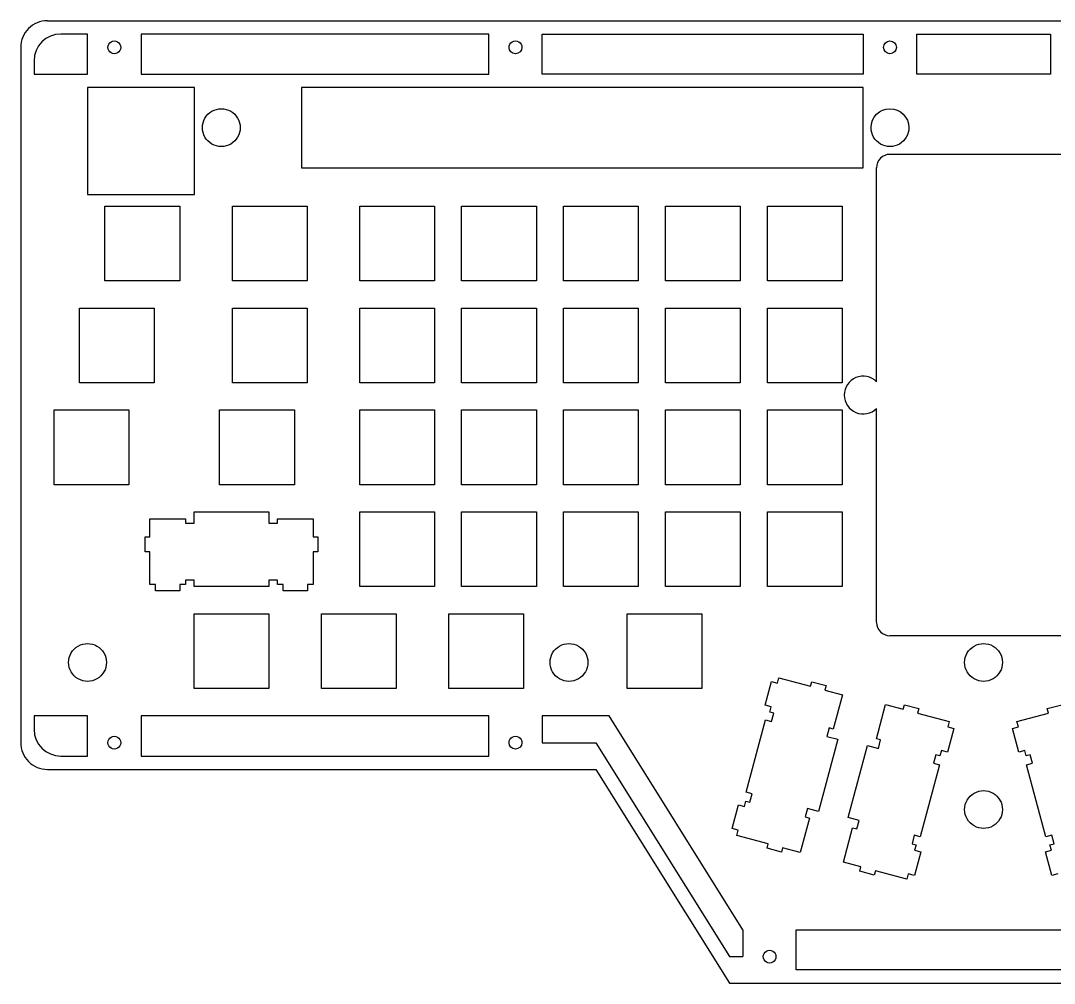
# Model space of a CAD drawing. Extents: x 22 to 393, y -202 to -22.
# Drawn here: x 22.5 to 215.7, y -202.1 to -22.1 of the extents above; entities that cross this region are included whole.
import ezdxf

# ---------------------------------------------------------------- set-up
doc = ezdxf.new("R2010")
doc.units = 0
doc.layers.get('0').update_dxf_attribs({"linetype": 'CONTINUOUS'})

msp = doc.modelspace()

# ---------------------------------------------------------------- linework, layer by layer
at = {"color": 7}
for points in [[(27.49804, -22.147459), (387.49986, -22.147459)], [(34.99866, -24.646819), (29.99994, -24.646819)], [(34.99866, -32.147439), (34.99866, -24.646819)], [(109.99978, -24.646819), (44.99864, -24.646819)], [(44.99864, -24.646819), (44.99864, -32.147439)], [(109.99978, -32.147439), (109.99978, -24.646819)], [(119.99976, -24.646819), (179.99964, -24.646819)], [(119.99976, -32.147439), (119.99976, -24.646819)], [(179.99964, -24.646819), (179.99964, -32.147439)], [(189.99962, -24.646819), (214.9983, -24.646819)], [(189.99962, -32.147439), (189.99962, -24.646819)], [(214.9983, -24.646819), (214.9983, -32.147439)], [(22.49932, -27.148719), (22.49932, -157.148459)], [(24.99868, -29.648079), (24.99868, -32.147439)], [(24.99868, -32.147439), (34.99866, -32.147439)], [(44.99864, -32.147439), (109.99978, -32.147439)], [(179.99964, -32.147439), (119.99976, -32.147439)], [(214.9983, -32.147439), (189.99962, -32.147439)], [(34.99866, -34.646799), (34.99866, -54.646759)], [(54.99862, -34.646799), (34.99866, -34.646799)], [(54.99862, -54.646759), (54.99862, -34.646799)], [(74.99858, -34.646799), (74.99858, -49.648039)], [(179.99964, -34.646799), (74.99858, -34.646799)], [(179.99964, -49.648039), (179.99964, -34.646799)], [(219.99956, -47.148679), (184.99836, -47.148679)], [(74.99858, -49.648039), (179.99964, -49.648039)], [(182.499, -89.647959), (182.499, -49.648039)], [(34.99866, -54.646759), (37.49802, -54.646759)], [(37.49802, -54.646759), (54.99862, -54.646759)], [(62.06998, -70.808779), (62.06998, -56.838779)], [(62.06998, -56.838779), (76.03998, -56.838779)], [(76.03998, -56.838779), (76.03998, -70.808779)], [(85.88248, -70.808779), (85.88248, -56.838779)], [(85.88248, -56.838779), (99.85248, -56.838779)], [(99.85248, -56.838779), (99.85248, -70.808779)], [(104.93248, -70.808779), (104.93248, -56.838779)], [(104.93248, -56.838779), (118.90248, -56.838779)], [(118.90248, -56.838779), (118.90248, -70.808779)], [(123.98248, -70.808779), (123.98248, -56.838779)], [(123.98248, -56.838779), (137.95248, -56.838779)], [(137.95248, -56.838779), (137.95248, -70.808779)], [(143.03248, -70.808779), (143.03248, -56.838779)], [(143.03248, -56.838779), (157.00248, -56.838779)], [(157.00248, -56.838779), (157.00248, -70.808779)], [(76.03998, -70.808779), (62.06998, -70.808779)], [(99.85248, -70.808779), (85.88248, -70.808779)], [(118.90248, -70.808779), (104.93248, -70.808779)], [(137.95248, -70.808779), (123.98248, -70.808779)], [(157.00248, -70.808779), (143.03248, -70.808779)], [(33.49498, -89.858779), (33.49498, -75.888779)], [(33.49498, -75.888779), (47.46498, -75.888779)], [(47.46498, -75.888779), (47.46498, -89.858779)], [(104.93248, -89.858779), (104.93248, -75.888779)], [(104.93248, -75.888779), (118.90248, -75.888779)], [(118.90248, -75.888779), (118.90248, -89.858779)], [(143.03248, -89.858779), (143.03248, -75.888779)], [(143.03248, -75.888779), (157.00248, -75.888779)], [(157.00248, -75.888779), (157.00248, -89.858779)], [(162.08248, -89.858779), (162.08248, -75.888779)], [(162.08248, -75.888779), (176.05248, -75.888779)], [(176.05248, -75.888779), (176.05248, -89.858779)], [(47.46498, -89.858779), (33.49498, -89.858779)], [(118.90248, -89.858779), (104.93248, -89.858779)], [(157.00248, -89.858779), (143.03248, -89.858779)], [(176.05248, -89.858779), (162.08248, -89.858779)], [(182.499, -134.646599), (182.499, -94.646679)], [(143.03248, -108.908779), (143.03248, -94.938779)], [(143.03248, -94.938779), (157.00248, -94.938779)], [(157.00248, -94.938779), (157.00248, -108.908779)], [(162.08248, -108.908779), (162.08248, -94.938779)], [(162.08248, -94.938779), (176.05248, -94.938779)], [(176.05248, -94.938779), (176.05248, -108.908779)], [(157.00248, -108.908779), (143.03248, -108.908779)], [(176.05248, -108.908779), (162.08248, -108.908779)], [(123.98248, -127.958779), (123.98248, -113.988779)], [(123.98248, -113.988779), (137.95248, -113.988779)], [(137.95248, -113.988779), (137.95248, -127.958779)], [(143.03248, -127.958779), (143.03248, -113.988779)], [(143.03248, -113.988779), (157.00248, -113.988779)], [(157.00248, -113.988779), (157.00248, -127.958779)], [(162.08248, -127.958779), (162.08248, -113.988779)], [(162.08248, -113.988779), (176.05248, -113.988779)], [(176.05248, -113.988779), (176.05248, -127.958779)], [(137.95248, -127.958779), (123.98248, -127.958779)], [(157.00248, -127.958779), (143.03248, -127.958779)], [(176.05248, -127.958779), (162.08248, -127.958779)], [(102.5525, -147.008779), (102.5525, -133.038779)], [(102.5525, -133.038779), (116.5225, -133.038779)], [(116.5225, -133.038779), (116.5225, -147.008779)], [(219.99956, -137.148499), (184.99836, -137.148499)], [(116.5225, -147.008779), (102.5525, -147.008779)], [(216.37498, -181.664539), (215.24722, -181.966799), (214.06358, -177.552279), (215.19388, -177.247479), (214.9221, -176.241639), (215.6841, -176.038439), (215.26246, -174.468719), (214.1347, -174.770979), (210.51774, -161.275959), (211.64804, -160.973699), (211.2264, -159.403979), (210.46694, -159.607179), (210.1977, -158.601339), (209.0674, -158.903599), (207.88376, -154.489079), (209.01406, -154.186819), (208.74482, -153.180979), (214.63254, -151.603639), (214.40902, -150.767979), (217.1065, -150.044079)], [(24.99868, -152.147199), (24.99868, -154.646559)], [(34.99866, -152.147199), (24.99868, -152.147199)], [(34.99866, -159.647819), (34.99866, -152.147199)], [(44.99864, -152.147199), (44.99864, -159.647819)], [(109.99978, -152.147199), (44.99864, -152.147199)], [(109.99978, -159.647819), (109.99978, -152.147199)], [(129.99974, -152.147199), (119.99976, -152.147199)], [(119.99976, -152.147199), (119.99976, -157.148459)], [(132.4991, -152.147199), (129.99974, -152.147199)], [(157.49778, -192.147119), (132.4991, -152.147199)], [(119.99976, -157.148459), (129.99974, -157.148459)], [(129.99974, -157.148459), (154.99842, -197.148379)], [(29.99994, -159.647819), (34.99866, -159.647819)], [(44.99864, -159.647819), (109.99978, -159.647819)], [(27.49804, -162.147179), (129.99974, -162.147179)], [(129.99974, -162.147179), (154.99842, -202.147099)], [(157.49778, -192.147119), (157.49778, -197.148379)], [(167.49776, -192.147119), (237.49762, -192.147119)], [(167.49776, -199.647739), (167.49776, -192.147119)], [(154.99842, -197.148379), (157.49778, -197.148379)], [(237.49762, -199.647739), (167.49776, -199.647739)], [(154.99842, -202.147099), (249.9995, -202.147099)]]:
    msp.add_lwpolyline(points, dxfattribs=at)
for points in [[(41.19992, -27.148719)], [(116.200024, -27.148719)], [(186.199884, -27.148719)], [(63.535408, -42.148689)], [(188.535412, -42.148689)], [(38.25748, -56.838779), (52.22748, -56.838779), (52.22748, -70.808779), (38.25748, -70.808779)], [(162.08248, -56.838779), (176.05248, -56.838779), (176.05248, -70.808779), (162.08248, -70.808779)], [(62.06998, -75.888779), (76.03998, -75.888779), (76.03998, -89.858779), (62.06998, -89.858779)], [(85.88248, -75.888779), (99.85248, -75.888779), (99.85248, -89.858779), (85.88248, -89.858779)], [(123.98248, -75.888779), (137.95248, -75.888779), (137.95248, -89.858779), (123.98248, -89.858779)], [(28.73248, -94.938779), (42.70248, -94.938779), (42.70248, -108.908779), (28.73248, -108.908779)], [(59.69, -94.938779), (73.66, -94.938779), (73.66, -108.908779), (59.69, -108.908779)], [(85.88248, -94.938779), (99.85248, -94.938779), (99.85248, -108.908779), (85.88248, -108.908779)], [(104.93248, -94.938779), (118.90248, -94.938779), (118.90248, -108.908779), (104.93248, -108.908779)], [(123.98248, -94.938779), (137.95248, -94.938779), (137.95248, -108.908779), (123.98248, -108.908779)], [(54.9275, -113.988779), (68.8975, -113.988779), (68.8975, -116.096979), (70.5231, -116.096979), (70.5231, -115.284179), (77.1779, -115.284179), (77.1779, -118.687779), (78.0415, -118.687779), (78.0415, -121.481779), (77.1779, -121.481779), (77.1779, -127.577779), (76.1365, -127.577779), (76.1365, -128.746179), (71.5645, -128.746179), (71.5645, -127.577779), (70.5231, -127.577779), (70.5231, -126.790379), (68.8975, -126.790379), (68.8975, -127.958779), (54.9275, -127.958779), (54.9275, -126.790379), (53.3019, -126.790379), (53.3019, -127.577779), (52.2605, -127.577779), (52.2605, -128.746179), (47.6885, -128.746179), (47.6885, -127.577779), (46.6471, -127.577779), (46.6471, -121.481779), (45.7835, -121.481779), (45.7835, -118.687779), (46.6471, -118.687779), (46.6471, -115.284179), (53.3019, -115.284179), (53.3019, -116.096979), (54.9275, -116.096979)], [(85.88248, -113.988779), (99.85248, -113.988779), (99.85248, -127.958779), (85.88248, -127.958779)], [(104.93248, -113.988779), (118.90248, -113.988779), (118.90248, -127.958779), (104.93248, -127.958779)], [(54.9275, -133.038779), (68.8975, -133.038779), (68.8975, -147.008779), (54.9275, -147.008779)], [(78.74, -133.038779), (92.71, -133.038779), (92.71, -147.008779), (78.74, -147.008779)], [(135.89, -133.038779), (149.86, -133.038779), (149.86, -147.008779), (135.89, -147.008779)], [(38.535458, -142.148743)], [(128.535532, -142.148743)], [(206.035504, -142.148743)], [(175.24222, -156.513459), (171.62526, -170.008479), (169.58818, -169.462379), (169.16908, -171.032099), (169.95394, -171.242919), (168.23182, -177.671659), (164.94252, -176.790279), (164.719, -177.625939), (162.02152, -176.902039), (162.24504, -176.066379), (156.35732, -174.489039), (156.62656, -173.483199), (155.49626, -173.180939), (156.6799, -168.766419), (157.8102, -169.068679), (158.07944, -168.062839), (158.8389, -168.266039), (159.26054, -166.696319), (158.13024, -166.394059), (161.7472, -152.899039), (162.87496, -153.201299), (163.2966, -151.631579), (162.5346, -151.428379), (162.80638, -150.422539), (161.67608, -150.117739), (162.85972, -145.703219), (163.98748, -146.005479), (164.25926, -144.999639), (170.14698, -146.576979), (170.3705, -145.743859), (173.06798, -146.465219), (172.84446, -147.300879), (176.13376, -148.182259), (174.41164, -154.608459), (173.62424, -154.397639), (173.20514, -155.969899)], [(177.18024, -171.156559), (180.7972, -157.661539), (182.83428, -158.207639), (183.25338, -156.637919), (182.46852, -156.427099), (184.19064, -149.998359), (187.47994, -150.879739), (187.70346, -150.044079), (190.40094, -150.767979), (190.17742, -151.603639), (196.06514, -153.180979), (195.7959, -154.186819), (196.9262, -154.489079), (195.74256, -158.903599), (194.61226, -158.601339), (194.34302, -159.607179), (193.58356, -159.403979), (193.16192, -160.973699), (194.29222, -161.275959), (190.67526, -174.770979), (189.5475, -174.468719), (189.12586, -176.038439), (189.88786, -176.241639), (189.61608, -177.247479), (190.74638, -177.552279), (189.56274, -181.966799), (188.43498, -181.664539), (188.1632, -182.670379), (182.27548, -181.093039), (182.05196, -181.926159), (179.35448, -181.204799), (179.578, -180.369139), (176.2887, -179.487759), (178.01082, -173.061559), (178.79822, -173.272379), (179.21732, -171.700119)], [(41.19992, -157.148713)], [(116.200024, -157.148713)], [(206.035504, -169.648815)], [(163.700056, -197.148887)]]:
    msp.add_lwpolyline(points, close=True, dxfattribs=at)
for points in [[(27.500072, -22.14878), (26.173988, -22.148759), (24.902209, -22.675527), (23.964514, -23.613198)], [(23.964514, -23.613198), (23.026819, -24.550869), (22.500019, -25.822635), (22.500006, -27.148719)], [(29.99994, -24.648851), (27.238542, -24.648879), (25.000001, -26.887442), (25.000001, -29.648841)], [(38.79992, -27.148719), (38.79992, -26.72), (39.028639, -26.323848), (39.39992, -26.109488)], [(39.39992, -26.109488), (39.771201, -25.895129), (40.228639, -25.895129), (40.59992, -26.109488)], [(40.59992, -26.109488), (40.971201, -26.323848), (41.19992, -26.72), (41.19992, -27.148719)], [(113.800024, -27.148719), (113.800024, -26.72), (114.028743, -26.323848), (114.400024, -26.109488)], [(114.400024, -26.109488), (114.771305, -25.895129), (115.228743, -25.895129), (115.600024, -26.109488)], [(115.600024, -26.109488), (115.971305, -26.323848), (116.200024, -26.72), (116.200024, -27.148719)], [(183.799884, -27.148719), (183.799884, -26.485977), (184.337142, -25.948719), (184.999884, -25.948719)], [(184.999884, -25.948719), (185.662626, -25.948719), (186.199884, -26.485977), (186.199884, -27.148719)], [(39.39992, -28.187949), (39.028639, -27.97359), (38.79992, -27.577438), (38.79992, -27.148719)], [(40.59992, -28.187949), (40.228639, -28.402309), (39.771201, -28.402309), (39.39992, -28.187949)], [(41.19992, -27.148719), (41.19992, -27.577438), (40.971201, -27.97359), (40.59992, -28.187949)], [(115.000024, -28.348719), (114.337282, -28.348719), (113.800024, -27.811461), (113.800024, -27.148719)], [(116.200024, -27.148719), (116.200024, -27.811461), (115.662766, -28.348719), (115.000024, -28.348719)], [(184.999884, -28.348719), (184.337142, -28.348719), (183.799884, -27.811461), (183.799884, -27.148719)], [(186.199884, -27.148719), (186.199884, -27.811461), (185.662626, -28.348719), (184.999884, -28.348719)], [(58.232116, -39.086832), (59.326012, -38.455271), (60.673748, -38.455271), (61.767644, -39.086832)], [(181.464356, -42.148689), (181.464357, -40.196071), (183.047266, -38.613162), (184.999884, -38.613162)], [(184.999884, -38.613162), (186.952502, -38.613162), (188.535411, -40.196071), (188.535412, -42.148689)], [(56.464352, -42.148689), (56.464352, -40.885567), (57.13822, -39.718393), (58.232116, -39.086832)], [(61.767644, -39.086832), (62.86154, -39.718393), (63.535408, -40.885567), (63.535408, -42.148689)], [(58.232116, -45.210546), (57.13822, -44.578984), (56.464352, -43.411811), (56.464352, -42.148689)], [(63.535408, -42.148689), (63.535408, -43.411811), (62.86154, -44.578984), (61.767644, -45.210546)], [(183.23212, -45.210546), (182.138224, -44.578984), (181.464356, -43.411811), (181.464356, -42.148689)], [(188.535412, -42.148689), (188.535412, -43.411811), (187.861544, -44.578984), (186.767648, -45.210546)], [(61.767644, -45.210546), (60.673748, -45.842107), (59.326012, -45.842107), (58.232116, -45.210546)], [(186.767648, -45.210546), (185.673752, -45.842107), (184.326016, -45.842107), (183.23212, -45.210546)], [(184.999884, -47.148679), (183.619176, -47.148752), (182.499949, -48.268093), (182.500016, -49.648801)], [(178.647032, -88.882314), (177.325896, -89.429547), (176.464492, -90.718728), (176.464492, -92.148716)], [(182.500016, -89.648721), (181.488862, -88.637567), (179.968169, -88.335082), (178.647032, -88.882314)], [(176.464492, -92.148716), (176.464492, -93.578703), (177.325896, -94.867885), (178.647032, -95.415118)], [(178.647032, -95.415118), (179.968169, -95.96235), (181.488862, -95.659865), (182.500016, -94.648711)], [(182.500016, -134.648885), (182.500089, -136.029494), (183.619275, -137.14868), (184.999884, -137.148753)], [(31.464402, -142.148743), (31.464402, -140.885621), (32.13827, -139.718447), (33.232166, -139.086886)], [(33.232166, -139.086886), (34.326062, -138.455325), (35.673798, -138.455325), (36.767694, -139.086886)], [(36.767694, -139.086886), (37.86159, -139.718447), (38.535458, -140.885621), (38.535458, -142.148743)], [(121.464476, -142.148743), (121.464476, -140.885621), (122.138344, -139.718447), (123.23224, -139.086886)], [(123.23224, -139.086886), (124.326136, -138.455325), (125.673872, -138.455325), (126.767768, -139.086886)], [(126.767768, -139.086886), (127.861664, -139.718447), (128.535532, -140.885621), (128.535532, -142.148743)], [(198.964448, -142.148743), (198.964448, -140.885621), (199.638316, -139.718447), (200.732212, -139.086886)], [(200.732212, -139.086886), (201.826108, -138.455325), (203.173844, -138.455325), (204.26774, -139.086886)], [(204.26774, -139.086886), (205.361636, -139.718447), (206.035504, -140.885621), (206.035504, -142.148743)], [(33.232166, -145.2106), (32.13827, -144.579038), (31.464402, -143.411865), (31.464402, -142.148743)], [(38.535458, -142.148743), (38.535458, -143.411865), (37.86159, -144.579038), (36.767694, -145.2106)], [(123.23224, -145.2106), (122.138344, -144.579038), (121.464476, -143.411865), (121.464476, -142.148743)], [(128.535532, -142.148743), (128.535532, -143.411865), (127.861664, -144.579038), (126.767768, -145.2106)], [(200.732212, -145.2106), (199.638316, -144.579038), (198.964448, -143.411865), (198.964448, -142.148743)], [(206.035504, -142.148743), (206.035504, -143.411865), (205.361636, -144.579038), (204.26774, -145.2106)], [(36.767694, -145.2106), (35.673798, -145.842161), (34.326062, -145.842161), (33.232166, -145.2106)], [(126.767768, -145.2106), (125.673872, -145.842161), (124.326136, -145.842161), (123.23224, -145.2106)], [(204.26774, -145.2106), (203.173844, -145.842161), (201.826108, -145.842161), (200.732212, -145.2106)], [(25.000001, -154.648845), (25.000001, -157.410243), (27.238542, -159.648807), (29.99994, -159.648835)], [(38.79992, -157.148713), (38.79992, -156.719994), (39.028639, -156.323842), (39.39992, -156.109482)], [(39.39992, -156.109482), (39.771201, -155.895123), (40.228639, -155.895123), (40.59992, -156.109482)], [(40.59992, -156.109482), (40.971201, -156.323842), (41.19992, -156.719994), (41.19992, -157.148713)], [(113.800024, -157.148713), (113.800024, -156.719994), (114.028743, -156.323842), (114.400024, -156.109482)], [(114.400024, -156.109482), (114.771305, -155.895123), (115.228743, -155.895123), (115.600024, -156.109482)], [(115.600024, -156.109482), (115.971305, -156.323842), (116.200024, -156.719994), (116.200024, -157.148713)], [(22.500006, -157.148713), (22.500006, -158.474806), (23.026799, -159.746584), (23.964496, -160.684267)], [(39.39992, -158.187943), (39.028639, -157.973584), (38.79992, -157.577432), (38.79992, -157.148713)], [(40.59992, -158.187943), (40.228639, -158.402303), (39.771201, -158.402303), (39.39992, -158.187943)], [(41.19992, -157.148713), (41.19992, -157.577432), (40.971201, -157.973584), (40.59992, -158.187943)], [(115.000024, -158.348713), (114.337282, -158.348713), (113.800024, -157.811455), (113.800024, -157.148713)], [(116.200024, -157.148713), (116.200024, -157.811455), (115.662766, -158.348713), (115.000024, -158.348713)], [(23.964496, -160.684267), (24.902192, -161.621949), (26.173979, -162.148723), (27.500072, -162.148703)], [(200.732212, -166.586958), (201.826108, -165.955397), (203.173844, -165.955397), (204.26774, -166.586958)], [(198.964448, -169.648815), (198.964448, -168.385693), (199.638316, -167.218519), (200.732212, -166.586958)], [(204.26774, -166.586958), (205.361636, -167.218519), (206.035504, -168.385693), (206.035504, -169.648815)], [(200.732212, -172.710672), (199.638316, -172.07911), (198.964448, -170.911937), (198.964448, -169.648815)], [(206.035504, -169.648815), (206.035504, -170.911937), (205.361636, -172.07911), (204.26774, -172.710672)], [(204.26774, -172.710672), (203.173844, -173.342233), (201.826108, -173.342233), (200.732212, -172.710672)], [(161.300056, -197.148887), (161.300056, -196.720168), (161.528775, -196.324016), (161.900056, -196.109656)], [(161.900056, -196.109656), (162.271337, -195.895297), (162.728775, -195.895297), (163.100056, -196.109656)], [(163.100056, -196.109656), (163.471337, -196.324016), (163.700056, -196.720168), (163.700056, -197.148887)], [(161.900056, -198.188117), (161.528775, -197.973758), (161.300056, -197.577606), (161.300056, -197.148887)], [(163.100056, -198.188117), (162.728775, -198.402477), (162.271337, -198.402477), (161.900056, -198.188117)], [(163.700056, -197.148887), (163.700056, -197.577606), (163.471337, -197.973758), (163.100056, -198.188117)]]:
    msp.add_open_spline(points, degree=3, dxfattribs=at)

doc.saveas('drawing.dxf')
